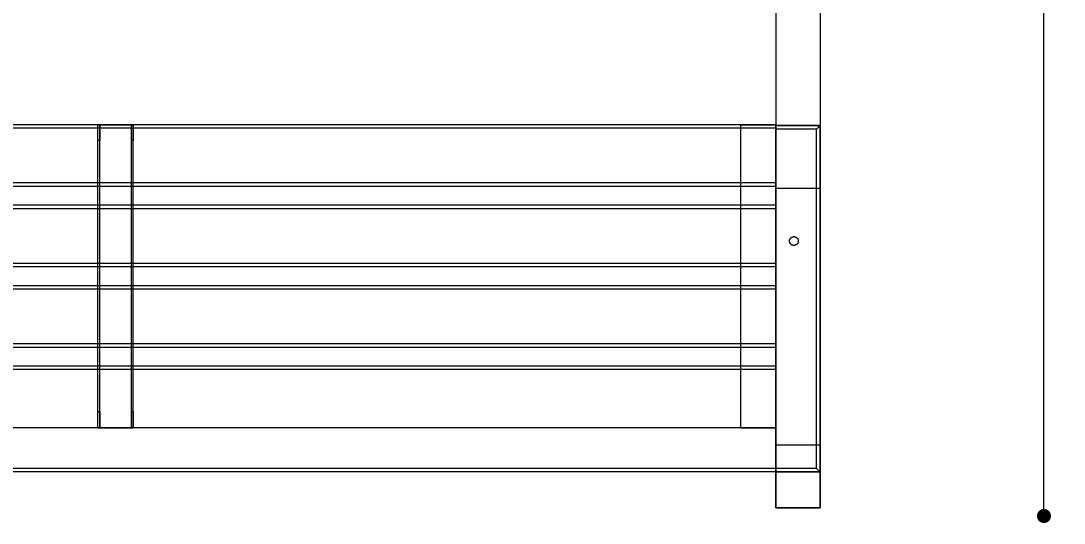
# Model space of a CAD drawing. Header units: millimetres. Extents: x 27531 to 32481, y 14140 to 19587.
# Drawn here: x 28599 to 29786, y 16992 to 17562 of the extents above; entities that cross this region are included whole.
import ezdxf

# ---------------------------------------------------------------- set-up
doc = ezdxf.new("R2010")
doc.units = ezdxf.units.MM
doc.header["$LTSCALE"] = 3
doc.layers.add('Warstwa 1', color=7, linetype='Continuous')
doc.styles.get("Standard").update_dxf_attribs({"font": 'arial.ttf'})
doc.dimstyles.new('MATEUSZ', dxfattribs={"dimtxt": 35, "dimasz": 16, "dimexe": 0.18, "dimexo": 0.0625, "dimgap": 0.09, "dimtad": 0, "dimdec": 0, "dimdsep": 46, "dimtxsty": 'Standard', "dimblk": 'DOT', "dimcen": 0.09, "dimse1": 1, "dimse2": 1, "dimadec": 0, "dimazin": 0, "dimtfac": 1, "dimtdec": 0, "dimtofl": 0, "dimtmove": 0, "dimatfit": 3, "dimfxl": 1, "dimtolj": 1, "dimtzin": 0, "dimlwd": 9, "dimlwe": 9, "dimarcsym": 0})

# ---------------------------------------------------------------- blocks, each defined once
blk = doc.blocks.new('eweq')
at = {"layer": 'Warstwa 1', "color": 7, "lineweight": 18}
for points in [[(35504.09, 16818.88), (35313.59, 16818.88)], [(35504.09, 16818.37), (35313.59, 16818.37)], [(35406.3, 16775.22), (35406.3, 16818.88)], [(35406.3, 16775.22), (35406.3, 16818.88)], [(35406.3, 16818.88), (35406.3, 16818.88)], [(35406.3, 16818.88), (35411.38, 16818.88)], [(35406.3, 16818.88), (35411.38, 16818.88)], [(35406.55, 16818.88), (35406.3, 16818.88)], [(35406.3, 16818.88), (35406.3, 16818.88)], [(35406.55, 16818.88), (35406.3, 16818.88)], [(35406.3, 16775.22), (35406.3, 16818.88)], [(35406.55, 16818.88), (35406.55, 16818.88)], [(35406.55, 16775.22), (35406.55, 16818.88)], [(35411.12, 16775.22), (35411.12, 16818.88)], [(35411.12, 16818.88), (35411.12, 16818.88)], [(35411.38, 16818.88), (35411.12, 16818.88)], [(35411.38, 16818.88), (35411.12, 16818.88)], [(35411.38, 16818.88), (35411.38, 16818.88)], [(35411.38, 16775.22), (35411.38, 16818.88)], [(35411.38, 16775.22), (35411.38, 16818.88)], [(35411.38, 16818.88), (35411.38, 16818.88)], [(35411.38, 16775.22), (35411.38, 16818.88)], [(35499.01, 16775.22), (35499.01, 16818.88)], [(35499.01, 16775.22), (35499.01, 16818.88)], [(35499.01, 16818.88), (35499.01, 16818.88)], [(35499.01, 16818.88), (35504.09, 16818.88)], [(35499.01, 16818.88), (35504.09, 16818.88)], [(35504.09, 16818.88), (35504.09, 16809.99)], [(35504.09, 16818.88), (35504.09, 16818.88)], [(35504.09, 16818.37), (35504.09, 16818.88)], [(35504.09, 16818.88), (35504.09, 16818.88)], [(35504.09, 16775.22), (35504.09, 16818.88)], [(35504.09, 16775.22), (35504.09, 16818.88)], [(35504.09, 16818.76), (35510.44, 16818.76)], [(35504.09, 16818.76), (35510.44, 16818.76)], [(35510.44, 16818.76), (35504.09, 16818.76)], [(35504.09, 16818.76), (35504.09, 16818.76)], [(35504.09, 16818.76), (35504.09, 16818.25)], [(35504.09, 16810.5), (35504.09, 16818.37)], [(35510.44, 16768.87), (35510.44, 16818.76)], [(35510.44, 16818.76), (35510.44, 16818.76)], [(35509.93, 16818.25), (35504.09, 16818.25)], [(35509.93, 16769.38), (35509.93, 16818.25)], [(35406.55, 16816.59), (35406.3, 16816.59)], [(35406.3, 16777.51), (35406.3, 16816.59)], [(35406.55, 16777.51), (35406.55, 16816.59)], [(35411.12, 16777.51), (35411.12, 16816.59)], [(35411.38, 16816.59), (35411.12, 16816.59)], [(35411.38, 16777.51), (35411.38, 16816.59)], [(35504.09, 16810.5), (35313.59, 16810.5)], [(35504.09, 16809.99), (35313.59, 16809.99)], [(35504.09, 16809.99), (35504.09, 16810.5)], [(35504.09, 16809.99), (35504.09, 16809.99)], [(35504.09, 16807.29), (35313.59, 16807.29)], [(35504.09, 16806.78), (35313.59, 16806.78)], [(35504.09, 16806.78), (35504.09, 16807.29)], [(35504.09, 16807.29), (35504.09, 16807.29)], [(35504.09, 16807.29), (35504.09, 16798.4)], [(35504.09, 16798.91), (35504.09, 16806.78)], [(35504.09, 16798.91), (35313.59, 16798.91)], [(35504.09, 16798.4), (35504.09, 16798.91)], [(35504.09, 16798.4), (35313.59, 16798.4)], [(35504.09, 16798.4), (35504.09, 16798.4)], [(35504.09, 16795.7), (35313.59, 16795.7)], [(35504.09, 16795.2), (35313.59, 16795.2)], [(35504.09, 16795.7), (35504.09, 16786.81)], [(35504.09, 16795.7), (35504.09, 16795.7)], [(35504.09, 16795.2), (35504.09, 16795.7)], [(35504.09, 16787.32), (35504.09, 16795.2)], [(35504.09, 16787.32), (35313.59, 16787.32)], [(35504.09, 16786.81), (35313.59, 16786.81)], [(35504.09, 16786.81), (35504.09, 16787.32)], [(35504.09, 16786.81), (35504.09, 16786.81)], [(35504.09, 16784.11), (35313.59, 16784.11)], [(35504.09, 16784.11), (35504.09, 16775.22)], [(35504.09, 16784.11), (35504.09, 16784.11)], [(35504.09, 16783.61), (35504.09, 16784.11)], [(35504.09, 16783.61), (35313.59, 16783.61)], [(35504.09, 16775.22), (35504.09, 16783.61)], [(35406.55, 16777.51), (35406.3, 16777.51)], [(35411.38, 16777.51), (35411.12, 16777.51)], [(35406.3, 16775.22), (35411.38, 16775.22)], [(35406.3, 16775.22), (35406.3, 16775.22)], [(35406.3, 16775.22), (35411.38, 16775.22)], [(35406.55, 16775.22), (35406.3, 16775.22)], [(35406.3, 16775.22), (35406.3, 16775.22)], [(35406.55, 16775.22), (35406.3, 16775.22)], [(35406.55, 16775.22), (35406.55, 16775.22)], [(35411.12, 16775.22), (35411.12, 16775.22)], [(35411.38, 16775.22), (35411.12, 16775.22)], [(35411.38, 16775.22), (35411.12, 16775.22)], [(35411.38, 16775.22), (35411.38, 16775.22)], [(35411.38, 16775.22), (35411.38, 16775.22)], [(35499.01, 16775.22), (35504.09, 16775.22)], [(35499.01, 16775.22), (35499.01, 16775.22)], [(35499.01, 16775.22), (35504.09, 16775.22)], [(35504.09, 16775.22), (35504.09, 16775.22)], [(35504.09, 16769.38), (35504.09, 16775.22)], [(35504.09, 16775.22), (35504.09, 16775.22)], [(35504.09, 16775.22), (35504.09, 16768.87)], [(35504.09, 16775.22), (35504.09, 16775.22)], [(35504.09, 16769.38), (35313.59, 16769.38)], [(35504.09, 16768.87), (35313.59, 16768.87)], [(35504.09, 16768.87), (35504.09, 16769.38)], [(35509.93, 16769.38), (35504.09, 16769.38)], [(35504.09, 16769.38), (35504.09, 16768.87)], [(35504.09, 16768.87), (35504.09, 16768.87)], [(35510.44, 16768.87), (35504.09, 16768.87)], [(35504.09, 16768.87), (35504.09, 16768.87)], [(35504.09, 16768.87), (35510.44, 16768.87)], [(35510.44, 16768.87), (35510.44, 16768.87)], [(35504.09, 16763.72), (35510.44, 16763.72)], [(35510.44, 16763.72), (35504.09, 16763.72)], [(35504.09, 16763.72), (35504.09, 16763.72)], [(35510.44, 16763.72), (35510.44, 16763.72)]]:
    blk.add_lwpolyline(points, dxfattribs=at)
for points in [[(35504.09, 16860.11), (35504.09, 16827.98), (35504.09, 16795.85), (35504.09, 16763.72)], [(35504.09, 16860.11), (35504.09, 16827.98), (35504.09, 16795.85), (35504.09, 16763.72)], [(35510.44, 16860.11), (35510.44, 16827.98), (35510.44, 16795.85), (35510.44, 16763.72)], [(35510.44, 16860.11), (35510.44, 16827.98), (35510.44, 16795.85), (35510.44, 16763.72)], [(35504.09, 16818.88), (35440.59, 16818.88), (35377.09, 16818.88), (35313.59, 16818.88)], [(35504.09, 16772.73), (35504.09, 16788.07), (35504.09, 16803.42), (35504.09, 16818.76)], [(35504.09, 16818.76), (35504.09, 16815.76), (35504.09, 16812.75), (35504.09, 16809.75)], [(35504.09, 16768.87), (35504.09, 16785.5), (35504.09, 16802.13), (35504.09, 16818.76)], [(35510.44, 16772.73), (35510.44, 16788.07), (35510.44, 16803.42), (35510.44, 16818.76)], [(35510.44, 16809.75), (35510.44, 16812.75), (35510.44, 16815.76), (35510.44, 16818.76)], [(35510.44, 16768.87), (35510.44, 16785.5), (35510.44, 16802.13), (35510.44, 16818.76)], [(35504.09, 16769.38), (35504.09, 16785.67), (35504.09, 16801.96), (35504.09, 16818.25)], [(35504.09, 16809.99), (35440.59, 16809.99), (35377.09, 16809.99), (35313.59, 16809.99)], [(35504.09, 16809.75), (35506.2, 16809.75), (35508.32, 16809.75), (35510.44, 16809.75)], [(35504.09, 16763.72), (35504.09, 16779.06), (35504.09, 16794.41), (35504.09, 16809.75)], [(35510.44, 16763.72), (35510.44, 16779.06), (35510.44, 16794.41), (35510.44, 16809.75)], [(35504.09, 16807.29), (35440.59, 16807.29), (35377.09, 16807.29), (35313.59, 16807.29)], [(35504.09, 16798.4), (35440.59, 16798.4), (35377.09, 16798.4), (35313.59, 16798.4)], [(35504.09, 16795.7), (35440.59, 16795.7), (35377.09, 16795.7), (35313.59, 16795.7)], [(35504.09, 16786.81), (35440.59, 16786.81), (35377.09, 16786.81), (35313.59, 16786.81)], [(35504.09, 16784.11), (35440.59, 16784.11), (35377.09, 16784.11), (35313.59, 16784.11)], [(35504.09, 16775.22), (35440.59, 16775.22), (35377.09, 16775.22), (35313.59, 16775.22)], [(35504.09, 16775.22), (35440.59, 16775.22), (35377.09, 16775.22), (35313.59, 16775.22)], [(35504.09, 16775.22), (35440.59, 16775.22), (35377.09, 16775.22), (35313.59, 16775.22)], [(35504.09, 16775.22), (35440.59, 16775.22), (35377.09, 16775.22), (35313.59, 16775.22)], [(35510.44, 16772.73), (35508.32, 16772.73), (35506.2, 16772.73), (35504.09, 16772.73)], [(35504.09, 16772.73), (35504.09, 16769.72), (35504.09, 16766.72), (35504.09, 16763.72)], [(35510.44, 16763.72), (35510.44, 16766.72), (35510.44, 16769.72), (35510.44, 16772.73)], [(35504.09, 16768.87), (35440.59, 16768.87), (35377.09, 16768.87), (35313.59, 16768.87)], [(35504.09, 16763.72), (35506.2, 16763.72), (35508.32, 16763.72), (35510.44, 16763.72)]]:
    blk.add_open_spline(points, degree=3, dxfattribs=at)
for points, knots in [([(35406.3, 16816.59), (35406.3, 16816.7), (35406.3, 16816.82), (35406.3, 16816.93), (35406.3, 16817.03), (35406.3, 16817.15), (35406.3, 16817.25), (35406.3, 16817.36), (35406.3, 16817.47), (35406.3, 16817.57), (35406.3, 16817.67), (35406.3, 16817.77), (35406.3, 16817.86), (35406.3, 16817.95), (35406.3, 16818.04), (35406.3, 16818.12), (35406.3, 16818.2), (35406.3, 16818.28), (35406.3, 16818.35), (35406.3, 16818.42), (35406.3, 16818.49), (35406.3, 16818.54), (35406.3, 16818.6), (35406.3, 16818.65), (35406.3, 16818.7), (35406.3, 16818.74), (35406.3, 16818.77), (35406.3, 16818.8), (35406.3, 16818.82), (35406.3, 16818.84), (35406.3, 16818.85), (35406.3, 16818.86), (35406.3, 16818.86), (35406.3, 16818.87), (35406.3, 16818.88), (35406.3, 16818.88), (35406.3, 16818.88)], [0, 0, 0, 0, 1, 1, 1, 2, 2, 2, 3, 3, 3, 4, 4, 4, 5, 5, 5, 6, 6, 6, 7, 7, 7, 8, 8, 8, 9, 9, 9, 10, 10, 10, 11, 11, 11, 12, 12, 12, 12]), ([(35406.55, 16818.88), (35406.55, 16818.88), (35406.55, 16818.87), (35406.55, 16818.86), (35406.55, 16818.84), (35406.55, 16818.82), (35406.55, 16818.78), (35406.55, 16818.75), (35406.55, 16818.71), (35406.55, 16818.66), (35406.55, 16818.62), (35406.55, 16818.56), (35406.55, 16818.5), (35406.55, 16818.44), (35406.55, 16818.37), (35406.55, 16818.3), (35406.55, 16818.22), (35406.55, 16818.14), (35406.55, 16818.06), (35406.55, 16817.97), (35406.55, 16817.88), (35406.55, 16817.79), (35406.55, 16817.69), (35406.55, 16817.6), (35406.55, 16817.5), (35406.55, 16817.39), (35406.55, 16817.29), (35406.55, 16817.19), (35406.55, 16817.11), (35406.55, 16817.04), (35406.55, 16816.97), (35406.55, 16816.92), (35406.55, 16816.87), (35406.55, 16816.83), (35406.55, 16816.75), (35406.55, 16816.67), (35406.55, 16816.59)], [0, 0, 0, 0, 1, 1, 1, 2, 2, 2, 3, 3, 3, 4, 4, 4, 5, 5, 5, 6, 6, 6, 7, 7, 7, 8, 8, 8, 9, 9, 9, 10, 10, 10, 11, 11, 11, 12, 12, 12, 12]), ([(35411.12, 16816.59), (35411.12, 16816.7), (35411.12, 16816.82), (35411.12, 16816.93), (35411.12, 16817.03), (35411.12, 16817.15), (35411.12, 16817.25), (35411.12, 16817.36), (35411.12, 16817.47), (35411.12, 16817.57), (35411.12, 16817.67), (35411.12, 16817.77), (35411.12, 16817.86), (35411.12, 16817.95), (35411.12, 16818.04), (35411.12, 16818.12), (35411.12, 16818.2), (35411.12, 16818.28), (35411.12, 16818.35), (35411.12, 16818.42), (35411.12, 16818.49), (35411.12, 16818.54), (35411.12, 16818.6), (35411.12, 16818.65), (35411.12, 16818.7), (35411.12, 16818.74), (35411.12, 16818.77), (35411.12, 16818.8), (35411.12, 16818.82), (35411.12, 16818.84), (35411.12, 16818.85), (35411.12, 16818.86), (35411.12, 16818.86), (35411.12, 16818.87), (35411.12, 16818.88), (35411.12, 16818.88), (35411.12, 16818.88)], [0, 0, 0, 0, 1, 1, 1, 2, 2, 2, 3, 3, 3, 4, 4, 4, 5, 5, 5, 6, 6, 6, 7, 7, 7, 8, 8, 8, 9, 9, 9, 10, 10, 10, 11, 11, 11, 12, 12, 12, 12]), ([(35411.38, 16818.88), (35411.38, 16818.88), (35411.38, 16818.87), (35411.38, 16818.86), (35411.38, 16818.84), (35411.38, 16818.82), (35411.38, 16818.78), (35411.38, 16818.75), (35411.38, 16818.71), (35411.38, 16818.66), (35411.38, 16818.62), (35411.38, 16818.56), (35411.38, 16818.5), (35411.38, 16818.44), (35411.38, 16818.37), (35411.38, 16818.3), (35411.38, 16818.22), (35411.38, 16818.14), (35411.38, 16818.06), (35411.38, 16817.97), (35411.38, 16817.88), (35411.38, 16817.79), (35411.38, 16817.69), (35411.38, 16817.6), (35411.38, 16817.5), (35411.38, 16817.39), (35411.38, 16817.29), (35411.38, 16817.19), (35411.38, 16817.11), (35411.38, 16817.04), (35411.38, 16816.97), (35411.38, 16816.92), (35411.38, 16816.87), (35411.38, 16816.83), (35411.38, 16816.75), (35411.38, 16816.67), (35411.38, 16816.59)], [0, 0, 0, 0, 1, 1, 1, 2, 2, 2, 3, 3, 3, 4, 4, 4, 5, 5, 5, 6, 6, 6, 7, 7, 7, 8, 8, 8, 9, 9, 9, 10, 10, 10, 11, 11, 11, 12, 12, 12, 12]), ([(35510.44, 16818.76), (35510.44, 16818.76), (35510.43, 16818.76), (35510.43, 16818.75), (35510.42, 16818.74), (35510.41, 16818.73), (35510.4, 16818.72), (35510.39, 16818.71), (35510.37, 16818.69), (35510.36, 16818.68), (35510.34, 16818.66), (35510.32, 16818.64), (35510.3, 16818.63), (35510.28, 16818.61), (35510.26, 16818.59), (35510.24, 16818.57), (35510.17, 16818.5), (35510.1, 16818.42), (35510.02, 16818.35), (35509.99, 16818.31), (35509.96, 16818.28), (35509.93, 16818.25)], [0, 0, 0, 0, 1, 1, 1, 2, 2, 2, 3, 3, 3, 4, 4, 4, 5, 5, 5, 6, 6, 6, 7, 7, 7, 7]), ([(35506.04, 16802.13), (35506.04, 16802.11), (35506.04, 16802.11), (35506.04, 16802.09), (35506.04, 16802.08), (35506.04, 16802.06), (35506.04, 16802.04), (35506.05, 16802.01), (35506.05, 16802.01), (35506.05, 16801.98), (35506.06, 16801.96), (35506.06, 16801.95), (35506.07, 16801.93), (35506.08, 16801.91), (35506.08, 16801.89), (35506.09, 16801.87), (35506.1, 16801.86), (35506.11, 16801.84), (35506.12, 16801.82), (35506.13, 16801.81), (35506.13, 16801.79), (35506.15, 16801.78), (35506.16, 16801.76), (35506.17, 16801.75), (35506.18, 16801.73), (35506.19, 16801.72), (35506.2, 16801.7), (35506.22, 16801.69), (35506.23, 16801.67), (35506.24, 16801.66), (35506.26, 16801.65), (35506.27, 16801.64), (35506.29, 16801.63), (35506.3, 16801.61), (35506.32, 16801.6), (35506.33, 16801.59), (35506.35, 16801.58), (35506.37, 16801.57), (35506.38, 16801.57), (35506.4, 16801.56), (35506.42, 16801.55), (35506.43, 16801.54), (35506.45, 16801.54), (35506.47, 16801.53), (35506.49, 16801.52), (35506.51, 16801.52), (35506.52, 16801.51), (35506.54, 16801.51), (35506.56, 16801.51), (35506.58, 16801.5), (35506.6, 16801.5), (35506.62, 16801.5), (35506.63, 16801.5), (35506.65, 16801.5), (35506.67, 16801.5), (35506.69, 16801.5), (35506.71, 16801.5), (35506.73, 16801.5), (35506.75, 16801.5), (35506.77, 16801.5), (35506.79, 16801.51), (35506.8, 16801.51), (35506.82, 16801.52), (35506.84, 16801.52), (35506.86, 16801.53), (35506.88, 16801.53), (35506.89, 16801.54), (35506.91, 16801.54), (35506.93, 16801.55), (35506.95, 16801.56), (35506.96, 16801.57), (35506.98, 16801.58), (35507, 16801.59), (35507.01, 16801.6), (35507.03, 16801.61), (35507.04, 16801.62), (35507.06, 16801.63), (35507.07, 16801.64), (35507.09, 16801.65), (35507.1, 16801.67), (35507.12, 16801.68), (35507.13, 16801.69), (35507.14, 16801.71), (35507.16, 16801.72), (35507.17, 16801.73), (35507.18, 16801.75), (35507.19, 16801.77), (35507.2, 16801.78), (35507.21, 16801.79), (35507.22, 16801.81), (35507.23, 16801.83), (35507.24, 16801.84), (35507.25, 16801.86), (35507.25, 16801.88), (35507.26, 16801.89), (35507.27, 16801.92), (35507.27, 16801.93), (35507.28, 16801.95), (35507.29, 16801.97), (35507.29, 16801.99), (35507.29, 16802), (35507.3, 16802.03), (35507.3, 16802.04), (35507.3, 16802.05), (35507.3, 16802.08), (35507.31, 16802.1), (35507.31, 16802.1), (35507.31, 16802.14), (35507.31, 16802.15), (35507.31, 16802.16), (35507.31, 16802.18), (35507.3, 16802.19), (35507.3, 16802.22), (35507.3, 16802.22), (35507.3, 16802.25), (35507.29, 16802.27), (35507.29, 16802.28), (35507.28, 16802.3), (35507.28, 16802.32), (35507.27, 16802.34), (35507.27, 16802.36), (35507.26, 16802.38), (35507.25, 16802.39), (35507.24, 16802.41), (35507.23, 16802.43), (35507.23, 16802.44), (35507.22, 16802.46), (35507.21, 16802.48), (35507.2, 16802.49), (35507.19, 16802.51), (35507.17, 16802.52), (35507.16, 16802.53), (35507.15, 16802.55), (35507.14, 16802.56), (35507.13, 16802.58), (35507.11, 16802.59), (35507.1, 16802.6), (35507.08, 16802.62), (35507.07, 16802.63), (35507.05, 16802.64), (35507.04, 16802.65), (35507.02, 16802.66), (35507.01, 16802.67), (35506.99, 16802.68), (35506.98, 16802.69), (35506.96, 16802.7), (35506.94, 16802.71), (35506.92, 16802.71), (35506.91, 16802.72), (35506.89, 16802.73), (35506.87, 16802.73), (35506.85, 16802.74), (35506.84, 16802.75), (35506.82, 16802.75), (35506.8, 16802.75), (35506.78, 16802.76), (35506.76, 16802.76), (35506.74, 16802.76), (35506.73, 16802.77), (35506.71, 16802.77), (35506.69, 16802.77), (35506.67, 16802.77), (35506.65, 16802.77), (35506.63, 16802.77), (35506.61, 16802.76), (35506.59, 16802.76), (35506.58, 16802.76), (35506.56, 16802.76), (35506.54, 16802.75), (35506.52, 16802.75), (35506.5, 16802.74), (35506.48, 16802.74), (35506.47, 16802.73), (35506.45, 16802.73), (35506.43, 16802.72), (35506.41, 16802.71), (35506.4, 16802.7), (35506.38, 16802.7), (35506.36, 16802.69), (35506.35, 16802.68), (35506.33, 16802.67), (35506.31, 16802.66), (35506.3, 16802.65), (35506.28, 16802.63), (35506.27, 16802.62), (35506.25, 16802.61), (35506.24, 16802.6), (35506.23, 16802.59), (35506.21, 16802.57), (35506.2, 16802.56), (35506.19, 16802.54), (35506.18, 16802.53), (35506.16, 16802.51), (35506.15, 16802.5), (35506.14, 16802.48), (35506.13, 16802.47), (35506.12, 16802.45), (35506.11, 16802.43), (35506.11, 16802.42), (35506.1, 16802.4), (35506.09, 16802.38), (35506.08, 16802.37), (35506.08, 16802.35), (35506.07, 16802.33), (35506.06, 16802.31), (35506.06, 16802.3), (35506.05, 16802.28), (35506.05, 16802.26), (35506.05, 16802.25), (35506.04, 16802.22), (35506.04, 16802.21), (35506.04, 16802.19), (35506.04, 16802.16), (35506.04, 16802.15), (35506.04, 16802.14), (35506.04, 16802.14), (35506.04, 16802.13)], [0, 0, 0, 0, 1, 1, 1, 2, 2, 2, 3, 3, 3, 4, 4, 4, 5, 5, 5, 6, 6, 6, 7, 7, 7, 8, 8, 8, 9, 9, 9, 10, 10, 10, 11, 11, 11, 12, 12, 12, 13, 13, 13, 14, 14, 14, 15, 15, 15, 16, 16, 16, 17, 17, 17, 18, 18, 18, 19, 19, 19, 20, 20, 20, 21, 21, 21, 22, 22, 22, 23, 23, 23, 24, 24, 24, 25, 25, 25, 26, 26, 26, 27, 27, 27, 28, 28, 28, 29, 29, 29, 30, 30, 30, 31, 31, 31, 32, 32, 32, 33, 33, 33, 34, 34, 34, 35, 35, 35, 36, 36, 36, 37, 37, 37, 38, 38, 38, 39, 39, 39, 40, 40, 40, 41, 41, 41, 42, 42, 42, 43, 43, 43, 44, 44, 44, 45, 45, 45, 46, 46, 46, 47, 47, 47, 48, 48, 48, 49, 49, 49, 50, 50, 50, 51, 51, 51, 52, 52, 52, 53, 53, 53, 54, 54, 54, 55, 55, 55, 56, 56, 56, 57, 57, 57, 58, 58, 58, 59, 59, 59, 60, 60, 60, 61, 61, 61, 62, 62, 62, 63, 63, 63, 64, 64, 64, 65, 65, 65, 66, 66, 66, 67, 67, 67, 68, 68, 68, 69, 69, 69, 70, 70, 70, 71, 71, 71, 72, 72, 72, 72]), ([(35506.04, 16802.13), (35506.04, 16802.11), (35506.04, 16802.11), (35506.04, 16802.09), (35506.04, 16802.08), (35506.04, 16802.06), (35506.04, 16802.04), (35506.05, 16802.01), (35506.05, 16802.01), (35506.05, 16801.98), (35506.06, 16801.96), (35506.06, 16801.95), (35506.07, 16801.93), (35506.08, 16801.91), (35506.08, 16801.89), (35506.09, 16801.87), (35506.1, 16801.86), (35506.11, 16801.84), (35506.12, 16801.82), (35506.13, 16801.81), (35506.13, 16801.79), (35506.15, 16801.78), (35506.16, 16801.76), (35506.17, 16801.75), (35506.18, 16801.73), (35506.19, 16801.72), (35506.2, 16801.7), (35506.22, 16801.69), (35506.23, 16801.67), (35506.24, 16801.66), (35506.26, 16801.65), (35506.27, 16801.64), (35506.29, 16801.63), (35506.3, 16801.61), (35506.32, 16801.6), (35506.33, 16801.59), (35506.35, 16801.58), (35506.37, 16801.57), (35506.38, 16801.57), (35506.4, 16801.56), (35506.42, 16801.55), (35506.43, 16801.54), (35506.45, 16801.54), (35506.47, 16801.53), (35506.49, 16801.52), (35506.51, 16801.52), (35506.52, 16801.51), (35506.54, 16801.51), (35506.56, 16801.51), (35506.58, 16801.5), (35506.6, 16801.5), (35506.62, 16801.5), (35506.63, 16801.5), (35506.65, 16801.5), (35506.67, 16801.5), (35506.69, 16801.5), (35506.71, 16801.5), (35506.73, 16801.5), (35506.75, 16801.5), (35506.77, 16801.5), (35506.79, 16801.51), (35506.8, 16801.51), (35506.82, 16801.52), (35506.84, 16801.52), (35506.86, 16801.53), (35506.88, 16801.53), (35506.89, 16801.54), (35506.91, 16801.54), (35506.93, 16801.55), (35506.95, 16801.56), (35506.96, 16801.57), (35506.98, 16801.58), (35507, 16801.59), (35507.01, 16801.6), (35507.03, 16801.61), (35507.04, 16801.62), (35507.06, 16801.63), (35507.07, 16801.64), (35507.09, 16801.65), (35507.1, 16801.67), (35507.12, 16801.68), (35507.13, 16801.69), (35507.14, 16801.71), (35507.16, 16801.72), (35507.17, 16801.73), (35507.18, 16801.75), (35507.19, 16801.77), (35507.2, 16801.78), (35507.21, 16801.79), (35507.22, 16801.81), (35507.23, 16801.83), (35507.24, 16801.84), (35507.25, 16801.86), (35507.25, 16801.88), (35507.26, 16801.89), (35507.27, 16801.92), (35507.27, 16801.93), (35507.28, 16801.95), (35507.29, 16801.97), (35507.29, 16801.99), (35507.29, 16802), (35507.3, 16802.03), (35507.3, 16802.04), (35507.3, 16802.05), (35507.3, 16802.08), (35507.31, 16802.1), (35507.31, 16802.1), (35507.31, 16802.14), (35507.31, 16802.15), (35507.31, 16802.16), (35507.31, 16802.18), (35507.3, 16802.19), (35507.3, 16802.22), (35507.3, 16802.22), (35507.3, 16802.25), (35507.29, 16802.27), (35507.29, 16802.28), (35507.28, 16802.3), (35507.28, 16802.32), (35507.27, 16802.34), (35507.27, 16802.36), (35507.26, 16802.38), (35507.25, 16802.39), (35507.24, 16802.41), (35507.23, 16802.43), (35507.23, 16802.44), (35507.22, 16802.46), (35507.21, 16802.48), (35507.2, 16802.49), (35507.19, 16802.51), (35507.17, 16802.52), (35507.16, 16802.53), (35507.15, 16802.55), (35507.14, 16802.56), (35507.13, 16802.58), (35507.11, 16802.59), (35507.1, 16802.6), (35507.08, 16802.62), (35507.07, 16802.63), (35507.05, 16802.64), (35507.04, 16802.65), (35507.02, 16802.66), (35507.01, 16802.67), (35506.99, 16802.68), (35506.98, 16802.69), (35506.96, 16802.7), (35506.94, 16802.71), (35506.92, 16802.71), (35506.91, 16802.72), (35506.89, 16802.73), (35506.87, 16802.73), (35506.85, 16802.74), (35506.84, 16802.75), (35506.82, 16802.75), (35506.8, 16802.75), (35506.78, 16802.76), (35506.76, 16802.76), (35506.74, 16802.76), (35506.73, 16802.77), (35506.71, 16802.77), (35506.69, 16802.77), (35506.67, 16802.77), (35506.65, 16802.77), (35506.63, 16802.77), (35506.61, 16802.76), (35506.59, 16802.76), (35506.58, 16802.76), (35506.56, 16802.76), (35506.54, 16802.75), (35506.52, 16802.75), (35506.5, 16802.74), (35506.48, 16802.74), (35506.47, 16802.73), (35506.45, 16802.73), (35506.43, 16802.72), (35506.41, 16802.71), (35506.4, 16802.7), (35506.38, 16802.7), (35506.36, 16802.69), (35506.35, 16802.68), (35506.33, 16802.67), (35506.31, 16802.66), (35506.3, 16802.65), (35506.28, 16802.63), (35506.27, 16802.62), (35506.25, 16802.61), (35506.24, 16802.6), (35506.23, 16802.59), (35506.21, 16802.57), (35506.2, 16802.56), (35506.19, 16802.54), (35506.18, 16802.53), (35506.16, 16802.51), (35506.15, 16802.5), (35506.14, 16802.48), (35506.13, 16802.47), (35506.12, 16802.45), (35506.11, 16802.43), (35506.11, 16802.42), (35506.1, 16802.4), (35506.09, 16802.38), (35506.08, 16802.37), (35506.08, 16802.35), (35506.07, 16802.33), (35506.06, 16802.31), (35506.06, 16802.3), (35506.05, 16802.28), (35506.05, 16802.26), (35506.05, 16802.25), (35506.04, 16802.22), (35506.04, 16802.21), (35506.04, 16802.19), (35506.04, 16802.16), (35506.04, 16802.15), (35506.04, 16802.14), (35506.04, 16802.14), (35506.04, 16802.13)], [0, 0, 0, 0, 1, 1, 1, 2, 2, 2, 3, 3, 3, 4, 4, 4, 5, 5, 5, 6, 6, 6, 7, 7, 7, 8, 8, 8, 9, 9, 9, 10, 10, 10, 11, 11, 11, 12, 12, 12, 13, 13, 13, 14, 14, 14, 15, 15, 15, 16, 16, 16, 17, 17, 17, 18, 18, 18, 19, 19, 19, 20, 20, 20, 21, 21, 21, 22, 22, 22, 23, 23, 23, 24, 24, 24, 25, 25, 25, 26, 26, 26, 27, 27, 27, 28, 28, 28, 29, 29, 29, 30, 30, 30, 31, 31, 31, 32, 32, 32, 33, 33, 33, 34, 34, 34, 35, 35, 35, 36, 36, 36, 37, 37, 37, 38, 38, 38, 39, 39, 39, 40, 40, 40, 41, 41, 41, 42, 42, 42, 43, 43, 43, 44, 44, 44, 45, 45, 45, 46, 46, 46, 47, 47, 47, 48, 48, 48, 49, 49, 49, 50, 50, 50, 51, 51, 51, 52, 52, 52, 53, 53, 53, 54, 54, 54, 55, 55, 55, 56, 56, 56, 57, 57, 57, 58, 58, 58, 59, 59, 59, 60, 60, 60, 61, 61, 61, 62, 62, 62, 63, 63, 63, 64, 64, 64, 65, 65, 65, 66, 66, 66, 67, 67, 67, 68, 68, 68, 69, 69, 69, 70, 70, 70, 71, 71, 71, 72, 72, 72, 72]), ([(35406.3, 16775.22), (35406.3, 16775.22), (35406.3, 16775.23), (35406.3, 16775.25), (35406.3, 16775.26), (35406.3, 16775.29), (35406.3, 16775.32), (35406.3, 16775.35), (35406.3, 16775.39), (35406.3, 16775.44), (35406.3, 16775.49), (35406.3, 16775.54), (35406.3, 16775.6), (35406.3, 16775.67), (35406.3, 16775.73), (35406.3, 16775.81), (35406.3, 16775.88), (35406.3, 16775.96), (35406.3, 16776.05), (35406.3, 16776.13), (35406.3, 16776.22), (35406.3, 16776.32), (35406.3, 16776.41), (35406.3, 16776.51), (35406.3, 16776.61), (35406.3, 16776.71), (35406.3, 16776.81), (35406.3, 16776.92), (35406.3, 16776.99), (35406.3, 16777.06), (35406.3, 16777.14), (35406.3, 16777.18), (35406.3, 16777.23), (35406.3, 16777.28), (35406.3, 16777.36), (35406.3, 16777.43), (35406.3, 16777.51)], [0, 0, 0, 0, 1, 1, 1, 2, 2, 2, 3, 3, 3, 4, 4, 4, 5, 5, 5, 6, 6, 6, 7, 7, 7, 8, 8, 8, 9, 9, 9, 10, 10, 10, 11, 11, 11, 12, 12, 12, 12]), ([(35406.55, 16777.51), (35406.55, 16777.4), (35406.55, 16777.29), (35406.55, 16777.18), (35406.55, 16777.07), (35406.55, 16776.96), (35406.55, 16776.85), (35406.55, 16776.75), (35406.55, 16776.64), (35406.55, 16776.54), (35406.55, 16776.44), (35406.55, 16776.34), (35406.55, 16776.25), (35406.55, 16776.16), (35406.55, 16776.07), (35406.55, 16775.99), (35406.55, 16775.9), (35406.55, 16775.83), (35406.55, 16775.75), (35406.55, 16775.68), (35406.55, 16775.62), (35406.55, 16775.56), (35406.55, 16775.5), (35406.55, 16775.45), (35406.55, 16775.41), (35406.55, 16775.37), (35406.55, 16775.33), (35406.55, 16775.3), (35406.55, 16775.28), (35406.55, 16775.27), (35406.55, 16775.26), (35406.55, 16775.25), (35406.55, 16775.24), (35406.55, 16775.24), (35406.55, 16775.23), (35406.55, 16775.22), (35406.55, 16775.22)], [0, 0, 0, 0, 1, 1, 1, 2, 2, 2, 3, 3, 3, 4, 4, 4, 5, 5, 5, 6, 6, 6, 7, 7, 7, 8, 8, 8, 9, 9, 9, 10, 10, 10, 11, 11, 11, 12, 12, 12, 12]), ([(35411.12, 16775.22), (35411.12, 16775.22), (35411.12, 16775.23), (35411.12, 16775.25), (35411.12, 16775.26), (35411.12, 16775.29), (35411.12, 16775.32), (35411.12, 16775.35), (35411.12, 16775.39), (35411.12, 16775.44), (35411.12, 16775.49), (35411.12, 16775.54), (35411.12, 16775.6), (35411.12, 16775.67), (35411.12, 16775.73), (35411.12, 16775.81), (35411.12, 16775.88), (35411.12, 16775.96), (35411.12, 16776.05), (35411.12, 16776.13), (35411.12, 16776.22), (35411.12, 16776.32), (35411.12, 16776.41), (35411.12, 16776.51), (35411.12, 16776.61), (35411.12, 16776.71), (35411.12, 16776.81), (35411.12, 16776.92), (35411.12, 16776.99), (35411.12, 16777.06), (35411.12, 16777.14), (35411.12, 16777.18), (35411.12, 16777.23), (35411.12, 16777.28), (35411.12, 16777.36), (35411.12, 16777.43), (35411.12, 16777.51)], [0, 0, 0, 0, 1, 1, 1, 2, 2, 2, 3, 3, 3, 4, 4, 4, 5, 5, 5, 6, 6, 6, 7, 7, 7, 8, 8, 8, 9, 9, 9, 10, 10, 10, 11, 11, 11, 12, 12, 12, 12]), ([(35411.38, 16777.51), (35411.38, 16777.4), (35411.38, 16777.29), (35411.38, 16777.18), (35411.38, 16777.07), (35411.38, 16776.96), (35411.38, 16776.85), (35411.38, 16776.75), (35411.38, 16776.64), (35411.38, 16776.54), (35411.38, 16776.44), (35411.38, 16776.34), (35411.38, 16776.25), (35411.38, 16776.16), (35411.38, 16776.07), (35411.38, 16775.99), (35411.38, 16775.9), (35411.38, 16775.83), (35411.38, 16775.75), (35411.38, 16775.68), (35411.38, 16775.62), (35411.38, 16775.56), (35411.38, 16775.5), (35411.38, 16775.45), (35411.38, 16775.41), (35411.38, 16775.37), (35411.38, 16775.33), (35411.38, 16775.3), (35411.38, 16775.28), (35411.38, 16775.27), (35411.38, 16775.26), (35411.38, 16775.25), (35411.38, 16775.24), (35411.38, 16775.24), (35411.38, 16775.23), (35411.38, 16775.22), (35411.38, 16775.22)], [0, 0, 0, 0, 1, 1, 1, 2, 2, 2, 3, 3, 3, 4, 4, 4, 5, 5, 5, 6, 6, 6, 7, 7, 7, 8, 8, 8, 9, 9, 9, 10, 10, 10, 11, 11, 11, 12, 12, 12, 12]), ([(35510.44, 16768.87), (35510.44, 16768.87), (35510.43, 16768.88), (35510.43, 16768.89), (35510.42, 16768.89), (35510.41, 16768.9), (35510.4, 16768.91), (35510.39, 16768.93), (35510.37, 16768.94), (35510.36, 16768.96), (35510.34, 16768.97), (35510.32, 16768.99), (35510.3, 16769.01), (35510.28, 16769.03), (35510.26, 16769.05), (35510.24, 16769.07), (35510.17, 16769.14), (35510.1, 16769.21), (35510.02, 16769.29), (35509.99, 16769.32), (35509.96, 16769.35), (35509.93, 16769.38)], [0, 0, 0, 0, 1, 1, 1, 2, 2, 2, 3, 3, 3, 4, 4, 4, 5, 5, 5, 6, 6, 6, 7, 7, 7, 7])]:
    blk.add_open_spline(points, degree=3, knots=knots, dxfattribs=at)
blk = doc.blocks.new('_Dot')
at = {"color": 0, "linetype": 'ByBlock', "lineweight": -2}
blk.add_line((-0.5, 0), (-1, 0), dxfattribs=at)
at = {"color": 0, "linetype": 'ByBlock', "const_width": 0.5}
blk.add_lwpolyline([(-0.25, 0, 1), (0.25, 0, 1)], format="xyb", close=True, dxfattribs=at)
blk = doc.blocks.new('*D35')
at = {"color": 0, "lineweight": 9, "transparency": 16777216}
for p, q in [((29763.3, 18853.7), (29763.3, 17971.8)), ((29763.3, 17015.7), (29763.3, 17870.5))]:
    blk.add_line(p, q, dxfattribs=at)
at = {"layer": 'Defpoints', "color": 0, "transparency": 16777216}
for p in [(28623.8, 18869.7), (29763.3, 18869.7), (28623.8, 16999.7)]:
    blk.add_point(p, dxfattribs=at)
at = {"color": 0, "lineweight": 9, "transparency": 16777216, "xscale": 16, "yscale": 16, "zscale": 16}
for p, rotation in [((29763.3, 18869.7), 90), ((29763.3, 16999.7), 270)]:
    blk.add_blockref('_Dot', p, dxfattribs=dict(at, rotation=rotation))
at = {"color": 0, "transparency": 16777216, "insert": (29763.3, 17921.2), "char_height": 35, "attachment_point": 5, "rotation": 90}
blk.add_mtext('\\A1;1870', dxfattribs=at)

msp = doc.modelspace()

# ---------------------------------------------------------------- block references
at = {"xscale": 7.89, "yscale": 7.89, "zscale": 7.89}
msp.add_blockref('eweq', (-250668.9, -115256.6), dxfattribs=at)

# ---------------------------------------------------------------- dimensions: what is measured, and where the dimension line sits
dim = msp.add_linear_dim(base=(29763.3, 18869.7), p1=(28623.8, 16999.7), p2=(28623.8, 18869.7), angle=90, dimstyle='MATEUSZ')
dim.commit()
dim.dimension.update_dxf_attribs({"geometry": '*D35', "text_midpoint": (29763.3, 17921.2), "dimtype": 160})

doc.saveas('drawing.dxf')
